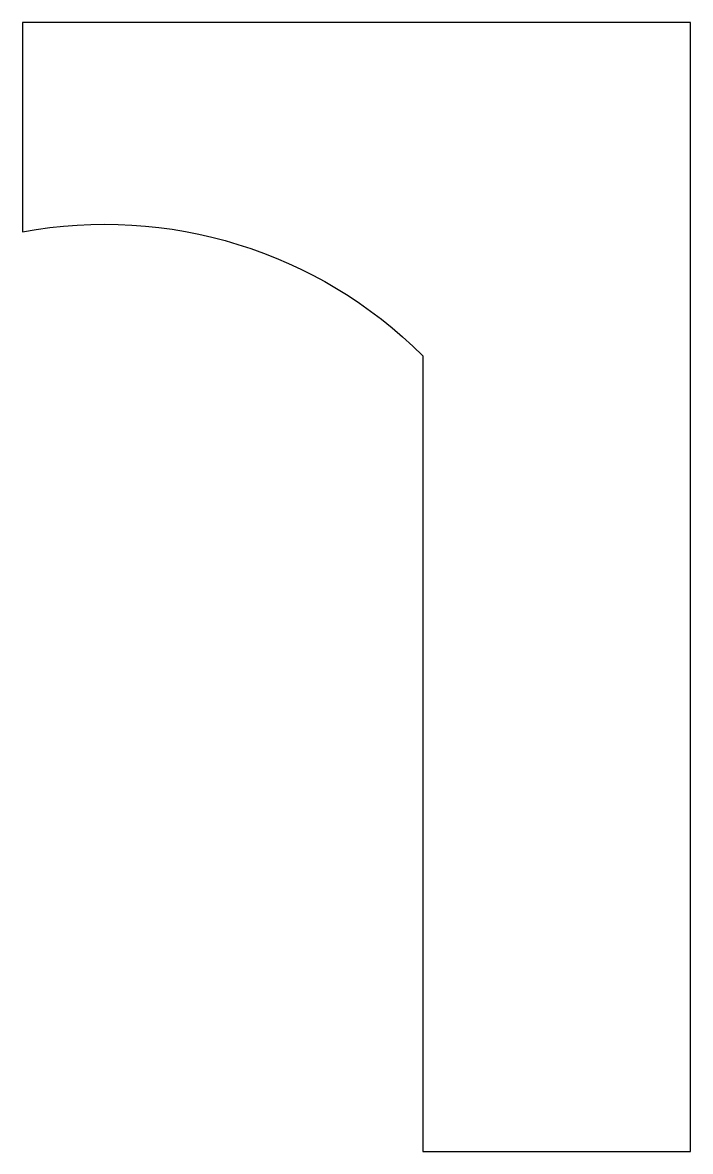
# Model space of a CAD drawing. Header units: inches. Extents: x 3.1 to 12.4, y 0.9 to 16.5.
import ezdxf

# ---------------------------------------------------------------- set-up
doc = ezdxf.new("R2010")
doc.units = ezdxf.units.IN
doc.layers.get('0').update_dxf_attribs({"linetype": 'CONTINUOUS'})

msp = doc.modelspace()

# ---------------------------------------------------------------- linework, layer by layer
msp.add_lwpolyline([(3.131, 16.548), (3.131, 13.654, -0.24726), (8.661, 11.94), (8.661, 0.94), (12.361, 0.94), (12.361, 16.548)], format="xyb", close=True)

doc.saveas('drawing.dxf')
